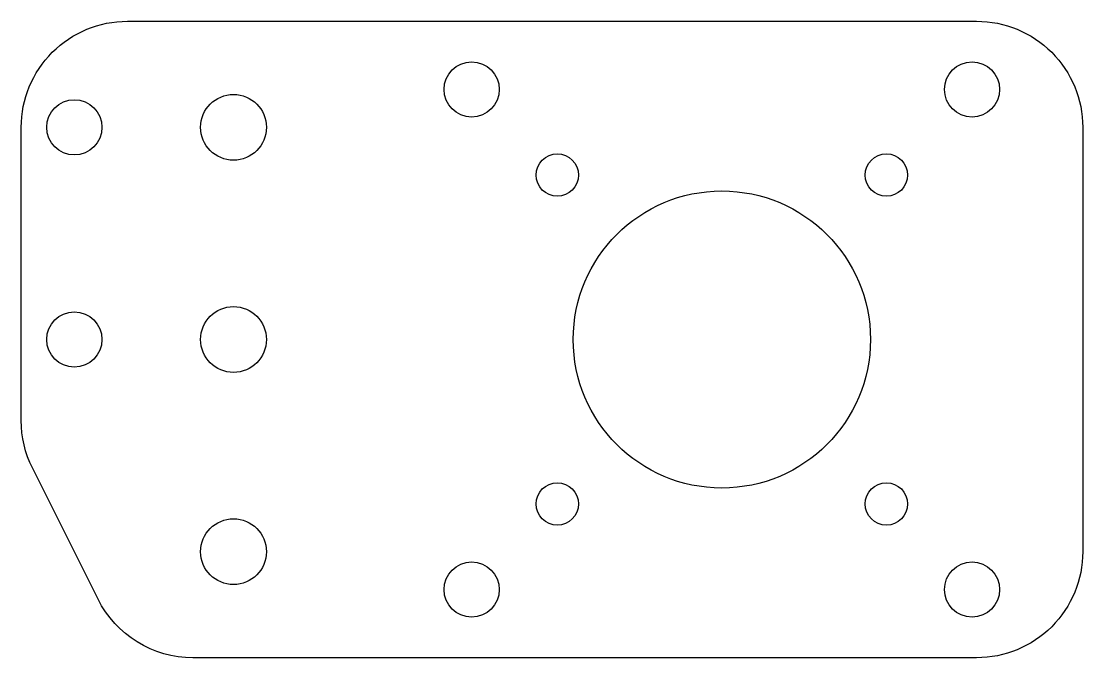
# Model space of a CAD drawing. Header units: millimetres. Extents: x -48.7 to 51.3, y -60.5 to -0.5.
import ezdxf

# ---------------------------------------------------------------- set-up
doc = ezdxf.new("R2010")
doc.units = ezdxf.units.MM
doc.layers.get('0').update_dxf_attribs({"linetype": 'CONTINUOUS'})

msp = doc.modelspace()

# ---------------------------------------------------------------- linework, layer by layer
msp.add_lwpolyline([(-48.725, -38.15), (-48.725, -10.511, -0.414214), (-38.725, -0.511), (41.275, -0.511, -0.414214), (51.275, -10.511), (51.275, -50.511, -0.414214), (41.275, -60.511), (-32.545, -60.511, -0.284079), (-41.489, -54.983), (-47.67, -42.622, -0.116434)], format="xyb", close=True)
for centre, radius in [((-6.295, -6.941), 2.6), ((40.845, -6.941), 2.6), ((-43.725, -10.511), 2.6), ((-28.725, -10.511), 3.1), ((1.775, -15.011), 2), ((32.775, -15.011), 2), ((17.275, -30.511), 14), ((-43.725, -30.511), 2.6), ((-28.725, -30.511), 3.1), ((1.775, -46.011), 2), ((32.775, -46.011), 2), ((-28.725, -50.511), 3.1), ((-6.295, -54.081), 2.6), ((40.845, -54.081), 2.6)]:
    msp.add_circle(centre, radius)

doc.saveas('drawing.dxf')
